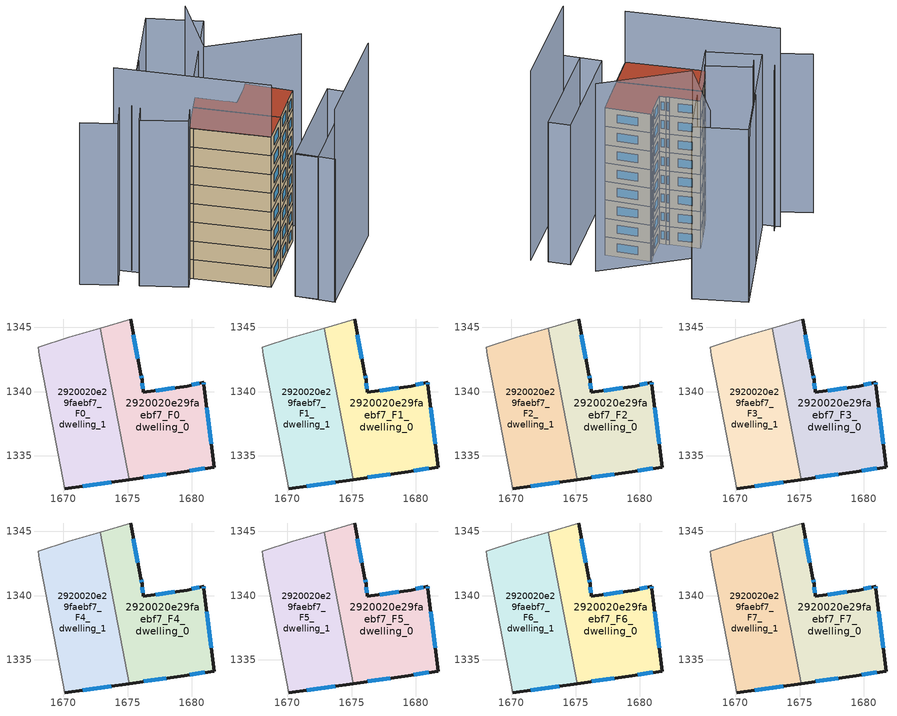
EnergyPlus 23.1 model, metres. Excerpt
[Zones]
2920020e29faebf7_F0_dwelling_0
 floor ground (EU_floor_Construction): 1680.93,1340.73 1680.93,1340.53 1681.73,1334.13 1679.13,1333.73 1675.13,1333.15 1672.87,1344.95 1675.23,1345.64 1676.03,1341.33 1676.13,1340.93 1676.23,1339.93 1679.63,1340.43 z0
 wall outside (EU_wall_Construction): 1675.13,1333.15 1679.13,1333.73 1681.73,1334.13 1680.93,1340.53 1680.93,1340.73 1679.63,1340.43 1676.23,1339.93 1676.13,1340.93 1676.03,1341.33 1675.23,1345.64 z0:3
 wall adiabatic (EU_wall_Construction): 1675.23,1345.64 1672.87,1344.95 z0:3
 wall to 2920020e29faebf7_F0_dwelling_1 (EU_wall_Construction): 1672.87,1344.95 1675.13,1333.15 z0:3
 window (EU_Window_Construction): 1676.2,1340.21 1676.16,1340.65 / 1678.68,1340.29 1677.18,1340.07 / 1680.57,1340.65 1680,1340.52 / 1680.93,1340.59 1680.93,1340.68 / 1681.51,1335.92 1681.15,1338.74 / 1679.86,1333.84 1681,1334.02 / 1676.25,1333.31 1678.01,1333.57 / 1675.8,1342.54 1675.45,1344.43 / 1676.1,1341.05 1676.06,1341.22 z0.84:2.16
2920020e29faebf7_F0_dwelling_1
 floor ground (EU_floor_Construction): 1672.87,1344.95 1675.13,1333.15 1670.12,1332.43 1668.12,1342.84 1668.02,1343.44 1670.43,1344.24 z0
 wall outside (EU_wall_Construction): 1670.12,1332.43 1675.13,1333.15 z0:3
 wall adiabatic (EU_wall_Construction): 1672.87,1344.95 1670.43,1344.24 1668.02,1343.44 1668.12,1342.84 1670.12,1332.43 z0:3
 window (EU_Window_Construction): 1671.53,1332.63 1673.73,1332.95 z0.84:2.16
2920020e29faebf7_F1_dwelling_0
 floor to 2920020e29faebf7_F0_dwelling_0 (EU_floor_Construction): 1680.93,1340.73 1680.93,1340.53 1681.73,1334.13 1679.13,1333.73 1675.13,1333.15 1672.87,1344.95 1675.23,1345.64 1676.03,1341.33 1676.13,1340.93 1676.23,1339.93 1679.63,1340.43 z3
 wall outside (EU_wall_Construction): 1675.13,1333.15 1679.13,1333.73 1681.73,1334.13 1680.93,1340.53 1680.93,1340.73 1679.63,1340.43 1676.23,1339.93 1676.13,1340.93 1676.03,1341.33 1675.23,1345.64 z3:6
 wall adiabatic (EU_wall_Construction): 1675.23,1345.64 1672.87,1344.95 z3:6
 wall to 2920020e29faebf7_F1_dwelling_1 (EU_wall_Construction): 1672.87,1344.95 1675.13,1333.15 z3:6
 window (EU_Window_Construction): 1676.2,1340.21 1676.16,1340.65 / 1678.68,1340.29 1677.18,1340.07 / 1680.57,1340.65 1680,1340.52 / 1680.93,1340.59 1680.93,1340.68 / 1681.51,1335.92 1681.15,1338.74 / 1679.86,1333.84 1681,1334.02 / 1676.25,1333.31 1678.01,1333.57 / 1675.8,1342.54 1675.45,1344.43 / 1676.1,1341.05 1676.06,1341.22 z3.84:5.16
2920020e29faebf7_F1_dwelling_1
 floor to 2920020e29faebf7_F0_dwelling_1 (EU_floor_Construction): 1672.87,1344.95 1675.13,1333.15 1670.12,1332.43 1668.12,1342.84 1668.02,1343.44 1670.42,1344.24 z3
 wall outside (EU_wall_Construction): 1670.12,1332.43 1675.13,1333.15 z3:6
 wall adiabatic (EU_wall_Construction): 1672.87,1344.95 1670.43,1344.24 1668.02,1343.44 1668.12,1342.84 1670.12,1332.43 z3:6
 window (EU_Window_Construction): 1671.53,1332.63 1673.73,1332.95 z3.84:5.16
2920020e29faebf7_F2_dwelling_0
 floor to 2920020e29faebf7_F1_dwelling_0 (EU_floor_Construction): 1680.93,1340.73 1680.93,1340.53 1681.73,1334.13 1679.13,1333.73 1675.13,1333.15 1672.87,1344.95 1675.23,1345.64 1676.03,1341.33 1676.13,1340.93 1676.23,1339.93 1679.63,1340.43 z6
 wall outside (EU_wall_Construction): 1675.13,1333.15 1679.13,1333.73 1681.73,1334.13 1680.93,1340.53 1680.93,1340.73 1679.63,1340.43 1676.23,1339.93 1676.13,1340.93 1676.03,1341.33 1675.23,1345.64 z6:9
 wall adiabatic (EU_wall_Construction): 1675.23,1345.64 1672.87,1344.95 z6:9
 wall to 2920020e29faebf7_F2_dwelling_1 (EU_wall_Construction): 1672.87,1344.95 1675.13,1333.15 z6:9
 window (EU_Window_Construction): 1676.2,1340.21 1676.16,1340.65 / 1678.68,1340.29 1677.18,1340.07 / 1680.57,1340.65 1680,1340.52 / 1680.93,1340.59 1680.93,1340.68 / 1681.51,1335.92 1681.15,1338.74 / 1679.86,1333.84 1681,1334.02 / 1676.25,1333.31 1678.01,1333.57 / 1675.8,1342.54 1675.45,1344.43 / 1676.1,1341.05 1676.06,1341.22 z6.84:8.16
2920020e29faebf7_F2_dwelling_1
 floor to 2920020e29faebf7_F1_dwelling_1 (EU_floor_Construction): 1672.87,1344.95 1675.13,1333.15 1670.12,1332.43 1668.12,1342.84 1668.02,1343.44 1670.42,1344.24 z6
 wall outside (EU_wall_Construction): 1670.12,1332.43 1675.13,1333.15 z6:9
 wall adiabatic (EU_wall_Construction): 1672.87,1344.95 1670.43,1344.24 1668.02,1343.44 1668.12,1342.84 1670.12,1332.43 z6:9
 window (EU_Window_Construction): 1671.53,1332.63 1673.73,1332.95 z6.84:8.16
2920020e29faebf7_F3_dwelling_0
 floor to 2920020e29faebf7_F2_dwelling_0 (EU_floor_Construction): 1680.93,1340.73 1680.93,1340.53 1681.73,1334.13 1679.13,1333.73 1675.13,1333.15 1672.87,1344.95 1675.23,1345.64 1676.03,1341.33 1676.13,1340.93 1676.23,1339.93 1679.63,1340.43 z9
 wall outside (EU_wall_Construction): 1675.13,1333.15 1679.13,1333.73 1681.73,1334.13 1680.93,1340.53 1680.93,1340.73 1679.63,1340.43 1676.23,1339.93 1676.13,1340.93 1676.03,1341.33 1675.23,1345.64 z9:12
 wall adiabatic (EU_wall_Construction): 1675.23,1345.64 1672.87,1344.95 z9:12
 wall to 2920020e29faebf7_F3_dwelling_1 (EU_wall_Construction): 1672.87,1344.95 1675.13,1333.15 z9:12
 window (EU_Window_Construction): 1676.2,1340.21 1676.16,1340.65 / 1678.68,1340.29 1677.18,1340.07 / 1680.57,1340.65 1680,1340.52 / 1680.93,1340.59 1680.93,1340.68 / 1681.51,1335.92 1681.15,1338.74 / 1679.86,1333.84 1681,1334.02 / 1676.25,1333.31 1678.01,1333.57 / 1675.8,1342.54 1675.45,1344.43 / 1676.1,1341.05 1676.06,1341.22 z9.84:11.16
2920020e29faebf7_F3_dwelling_1
 floor to 2920020e29faebf7_F2_dwelling_1 (EU_floor_Construction): 1672.87,1344.95 1675.13,1333.15 1670.12,1332.43 1668.12,1342.84 1668.02,1343.44 1670.42,1344.24 z9
 wall outside (EU_wall_Construction): 1670.12,1332.43 1675.13,1333.15 z9:12
 wall adiabatic (EU_wall_Construction): 1672.87,1344.95 1670.43,1344.24 1668.02,1343.44 1668.12,1342.84 1670.12,1332.43 z9:12
 window (EU_Window_Construction): 1671.53,1332.63 1673.73,1332.95 z9.84:11.16
2920020e29faebf7_F4_dwelling_0
 floor to 2920020e29faebf7_F3_dwelling_0 (EU_floor_Construction): 1680.93,1340.73 1680.93,1340.53 1681.73,1334.13 1679.13,1333.73 1675.13,1333.15 1672.87,1344.95 1675.23,1345.64 1676.03,1341.33 1676.13,1340.93 1676.23,1339.93 1679.63,1340.43 z12
 wall outside (EU_wall_Construction): 1675.13,1333.15 1679.13,1333.73 1681.73,1334.13 1680.93,1340.53 1680.93,1340.73 1679.63,1340.43 1676.23,1339.93 1676.13,1340.93 1676.03,1341.33 1675.23,1345.64 z12:15
 wall adiabatic (EU_wall_Construction): 1675.23,1345.64 1672.87,1344.95 z12:15
 wall to 2920020e29faebf7_F4_dwelling_1 (EU_wall_Construction): 1672.87,1344.95 1675.13,1333.15 z12:15
 window (EU_Window_Construction): 1676.2,1340.21 1676.16,1340.65 / 1678.68,1340.29 1677.18,1340.07 / 1680.57,1340.65 1680,1340.52 / 1680.93,1340.59 1680.93,1340.68 / 1681.51,1335.92 1681.15,1338.74 / 1679.86,1333.84 1681,1334.02 / 1676.25,1333.31 1678.01,1333.57 / 1675.8,1342.54 1675.45,1344.43 / 1676.1,1341.05 1676.06,1341.22 z12.84:14.16
2920020e29faebf7_F4_dwelling_1
 floor to 2920020e29faebf7_F3_dwelling_1 (EU_floor_Construction): 1672.87,1344.95 1675.13,1333.15 1670.12,1332.43 1668.12,1342.84 1668.02,1343.44 1670.42,1344.24 z12
 wall outside (EU_wall_Construction): 1670.12,1332.43 1675.13,1333.15 z12:15
 wall adiabatic (EU_wall_Construction): 1672.87,1344.95 1670.43,1344.24 1668.02,1343.44 1668.12,1342.84 1670.12,1332.43 z12:15
 window (EU_Window_Construction): 1671.53,1332.63 1673.73,1332.95 z12.84:14.16
2920020e29faebf7_F5_dwelling_0
 floor to 2920020e29faebf7_F4_dwelling_0 (EU_floor_Construction): 1680.93,1340.73 1680.93,1340.53 1681.73,1334.13 1679.13,1333.73 1675.13,1333.15 1672.87,1344.95 1675.23,1345.64 1676.03,1341.33 1676.13,1340.93 1676.23,1339.93 1679.63,1340.43 z15
 wall outside (EU_wall_Construction): 1675.13,1333.15 1679.13,1333.73 1681.73,1334.13 1680.93,1340.53 1680.93,1340.73 1679.63,1340.43 1676.23,1339.93 1676.13,1340.93 1676.03,1341.33 1675.23,1345.64 z15:18
 wall adiabatic (EU_wall_Construction): 1675.23,1345.64 1672.87,1344.95 z15:18
 wall to 2920020e29faebf7_F5_dwelling_1 (EU_wall_Construction): 1672.87,1344.95 1675.13,1333.15 z15:18
 window (EU_Window_Construction): 1676.2,1340.21 1676.16,1340.65 / 1678.68,1340.29 1677.18,1340.07 / 1680.57,1340.65 1680,1340.52 / 1680.93,1340.59 1680.93,1340.68 / 1681.51,1335.92 1681.15,1338.74 / 1679.86,1333.84 1681,1334.02 / 1676.25,1333.31 1678.01,1333.57 / 1675.8,1342.54 1675.45,1344.43 / 1676.1,1341.05 1676.06,1341.22 z15.84:17.16
2920020e29faebf7_F5_dwelling_1
 floor to 2920020e29faebf7_F4_dwelling_1 (EU_floor_Construction): 1672.87,1344.95 1675.13,1333.15 1670.12,1332.43 1668.12,1342.84 1668.02,1343.44 1670.42,1344.24 z15
 wall outside (EU_wall_Construction): 1670.12,1332.43 1675.13,1333.15 z15:18
 wall adiabatic (EU_wall_Construction): 1672.87,1344.95 1670.43,1344.24 1668.02,1343.44 1668.12,1342.84 1670.12,1332.43 z15:18
 window (EU_Window_Construction): 1671.53,1332.63 1673.73,1332.95 z15.84:17.16
2920020e29faebf7_F6_dwelling_0
 floor to 2920020e29faebf7_F5_dwelling_0 (EU_floor_Construction): 1680.93,1340.73 1680.93,1340.53 1681.73,1334.13 1679.13,1333.73 1675.13,1333.15 1672.87,1344.95 1675.23,1345.64 1676.03,1341.33 1676.13,1340.93 1676.23,1339.93 1679.63,1340.43 z18
 wall outside (EU_wall_Construction): 1675.13,1333.15 1679.13,1333.73 1681.73,1334.13 1680.93,1340.53 1680.93,1340.73 1679.63,1340.43 1676.23,1339.93 1676.13,1340.93 1676.03,1341.33 1675.23,1345.64 z18:21
 wall adiabatic (EU_wall_Construction): 1675.23,1345.64 1672.87,1344.95 z18:21
 wall to 2920020e29faebf7_F6_dwelling_1 (EU_wall_Construction): 1672.87,1344.95 1675.13,1333.15 z18:21
 window (EU_Window_Construction): 1676.2,1340.21 1676.16,1340.65 / 1678.68,1340.29 1677.18,1340.07 / 1680.57,1340.65 1680,1340.52 / 1680.93,1340.59 1680.93,1340.68 / 1681.51,1335.92 1681.15,1338.74 / 1679.86,1333.84 1681,1334.02 / 1676.25,1333.31 1678.01,1333.57 / 1675.8,1342.54 1675.45,1344.43 / 1676.1,1341.05 1676.06,1341.22 z18.84:20.16
2920020e29faebf7_F6_dwelling_1
 floor to 2920020e29faebf7_F5_dwelling_1 (EU_floor_Construction): 1672.87,1344.95 1675.13,1333.15 1670.12,1332.43 1668.12,1342.84 1668.02,1343.44 1670.42,1344.24 z18
 wall outside (EU_wall_Construction): 1670.12,1332.43 1675.13,1333.15 z18:21
 wall adiabatic (EU_wall_Construction): 1672.87,1344.95 1670.43,1344.24 1668.02,1343.44 1668.12,1342.84 1670.12,1332.43 z18:21
 window (EU_Window_Construction): 1671.53,1332.63 1673.73,1332.95 z18.84:20.16
2920020e29faebf7_F7_dwelling_0
 floor to 2920020e29faebf7_F6_dwelling_0 (EU_floor_Construction): 1680.93,1340.73 1680.93,1340.53 1681.73,1334.13 1679.13,1333.73 1675.13,1333.15 1672.87,1344.95 1675.23,1345.64 1676.03,1341.33 1676.13,1340.93 1676.23,1339.93 1679.63,1340.43 z21
 wall outside (EU_wall_Construction): 1675.13,1333.15 1679.13,1333.73 1681.73,1334.13 1680.93,1340.53 1680.93,1340.73 1679.63,1340.43 1676.23,1339.93 1676.13,1340.93 1676.03,1341.33 1675.23,1345.64 z21:24
 wall adiabatic (EU_wall_Construction): 1675.23,1345.64 1672.87,1344.95 z21:24
 wall to 2920020e29faebf7_F7_dwelling_1 (EU_wall_Construction): 1672.87,1344.95 1675.13,1333.15 z21:24
 window (EU_Window_Construction): 1676.2,1340.21 1676.16,1340.65 / 1678.68,1340.29 1677.18,1340.07 / 1680.57,1340.65 1680,1340.52 / 1680.93,1340.59 1680.93,1340.68 / 1681.51,1335.92 1681.15,1338.74 / 1679.86,1333.84 1681,1334.02 / 1676.25,1333.31 1678.01,1333.57 / 1675.8,1342.54 1675.45,1344.43 / 1676.1,1341.05 1676.06,1341.22 z21.84:23.16
 roof outside (EU_roof_Construction): 1681.73,1334.13 1680.93,1340.53 1680.93,1340.73 1679.63,1340.43 1676.23,1339.93 1676.13,1340.93 1676.03,1341.33 1675.23,1345.64 1672.87,1344.95 1675.13,1333.15 1679.13,1333.73 z24
2920020e29faebf7_F7_dwelling_1
 floor to 2920020e29faebf7_F6_dwelling_1 (EU_floor_Construction): 1672.87,1344.95 1675.13,1333.15 1670.12,1332.43 1668.12,1342.84 1668.02,1343.44 1670.42,1344.24 z21
 wall outside (EU_wall_Construction): 1670.12,1332.43 1675.13,1333.15 z21:24
 wall adiabatic (EU_wall_Construction): 1672.87,1344.95 1670.43,1344.24 1668.02,1343.44 1668.12,1342.84 1670.12,1332.43 z21:24
 window (EU_Window_Construction): 1671.53,1332.63 1673.73,1332.95 z21.84:23.16
 roof outside (EU_roof_Construction): 1675.13,1333.15 1672.87,1344.95 1670.43,1344.24 1668.02,1343.44 1668.12,1342.84 1670.12,1332.43 z24
shading: 1670.02,1323.22 1686.7,1325.24 z0:30.8; 1669.34,1328.63 1670.01,1323.14 z0:22.8; 1669.72,1325.52 1669.32,1328.63 / 1669.32,1328.63 1685.74,1330.74 / 1685.74,1330.74 1686.14,1327.64 / 1686.14,1327.64 1669.72,1325.52 z0:22.7; 1666.09,1353.6 1670.12,1332.43 z0:32.3; 1668.22,1350.52 1670.42,1344.24 / 1670.42,1344.24 1665.92,1342.66 / 1665.92,1342.66 1663.72,1348.94 / 1663.72,1348.94 1668.22,1350.52 z0:26.5; 1667.02,1351.34 1685.12,1356.76 / 1685.12,1356.76 1687.36,1349.27 / 1687.36,1349.27 1669.27,1343.85 / 1669.27,1343.85 1667.02,1351.34 z0:28; 1667.33,1353.24 1662.82,1351.65 / 1662.82,1351.65 1661.12,1356.46 z0:25.8; 1683.74,1356.34 1666.91,1351.31 z0:27.2; 1685.87,1334.53 1677.92,1345.45 / 1677.92,1345.45 1686.28,1351.55 z0:30.5
[Building]
EU S2 Campaign: North Axis=0; Terrain=City; Solar Distribution=FullExterior
[Site:Location]
Lyon-Bron: Latitude=45.75; Longitude=5; Time Zone=1; Elevation=198
[SizingPeriod:WeatherFileDays]
AnnualSizingPeriod: Begin Month=1; Begin Day of Month=1; End Month=12; End Day of Month=31; Day of Week for Start Day=Monday; Use Weather File Daylight Saving Period=No; Use Weather File Rain and Snow Indicators=No
[MATERIAL]
EU_InternalMass_Material: Roughness=MediumRough; Thickness=0.1; Conductivity=1; Density=1800; Specific Heat=900; Thermal Absorptance=0.9; Solar Absorptance=0.7; Visible Absorptance=0.7
[MATERIAL:NOMASS] Roughness=MediumRough; Thermal Absorptance=0.9; Solar Absorptance=0.7; Visible Absorptance=0.7
Name | Thermal Resistance
EU_wall_NoMass | 0.776494
EU_roof_NoMass | 0.486893
EU_floor_NoMass | 0.421597
[WINDOWMATERIAL:SIMPLEGLAZINGSYSTEM]
EU_Window_SimpleGlazing: UFactor=4.24961; Solar Heat Gain Coefficient=0.83; Visible Transmittance=0.83
[CONSTRUCTION]
EU_wall_Construction: EU_wall_NoMass
EU_roof_Construction: EU_roof_NoMass
EU_floor_Construction: EU_floor_NoMass
EU_Window_Construction: EU_Window_SimpleGlazing
EU_InternalMass_Construction: EU_InternalMass_Material
[ZONE] Type=1; Multiplier=1; Ceiling Height=autocalculate; Floor Area=autocalculate; Part of Total Floor Area=Yes
Name | Volume
2920020e29faebf7_F0_dwelling_0 | 176.522
2920020e29faebf7_F1_dwelling_0; 2920020e29faebf7_F2_dwelling_0; 2920020e29faebf7_F3_dwelling_0; 2920020e29faebf7_F4_dwelling_0; 2920020e29faebf7_F5_dwelling_0; 2920020e29faebf7_F6_dwelling_0; 2920020e29faebf7_F7_dwelling_0 | 176.521
2920020e29faebf7_F0_dwelling_1; 2920020e29faebf7_F1_dwelling_1; 2920020e29faebf7_F2_dwelling_1; 2920020e29faebf7_F3_dwelling_1; 2920020e29faebf7_F4_dwelling_1; 2920020e29faebf7_F5_dwelling_1; 2920020e29faebf7_F6_dwelling_1; 2920020e29faebf7_F7_dwelling_1 | 176.509
[INTERNALMASS] Construction=EU_InternalMass_Construction
Name | Zone or ZoneList | Surface Area
2920020e29faebf7_F0_dwelling_0_EU_InternalMass | 2920020e29faebf7_F0_dwelling_0 | 58.841
2920020e29faebf7_F0_dwelling_1_EU_InternalMass | 2920020e29faebf7_F0_dwelling_1 | 58.8366
2920020e29faebf7_F1_dwelling_0_EU_InternalMass | 2920020e29faebf7_F1_dwelling_0 | 58.841
2920020e29faebf7_F1_dwelling_1_EU_InternalMass | 2920020e29faebf7_F1_dwelling_1 | 58.8366
2920020e29faebf7_F2_dwelling_0_EU_InternalMass | 2920020e29faebf7_F2_dwelling_0 | 58.841
2920020e29faebf7_F2_dwelling_1_EU_InternalMass | 2920020e29faebf7_F2_dwelling_1 | 58.8366
2920020e29faebf7_F3_dwelling_0_EU_InternalMass | 2920020e29faebf7_F3_dwelling_0 | 58.841
2920020e29faebf7_F3_dwelling_1_EU_InternalMass | 2920020e29faebf7_F3_dwelling_1 | 58.8366
2920020e29faebf7_F4_dwelling_0_EU_InternalMass | 2920020e29faebf7_F4_dwelling_0 | 58.841
2920020e29faebf7_F4_dwelling_1_EU_InternalMass | 2920020e29faebf7_F4_dwelling_1 | 58.8366
2920020e29faebf7_F5_dwelling_0_EU_InternalMass | 2920020e29faebf7_F5_dwelling_0 | 58.841
2920020e29faebf7_F5_dwelling_1_EU_InternalMass | 2920020e29faebf7_F5_dwelling_1 | 58.8366
2920020e29faebf7_F6_dwelling_0_EU_InternalMass | 2920020e29faebf7_F6_dwelling_0 | 58.841
2920020e29faebf7_F6_dwelling_1_EU_InternalMass | 2920020e29faebf7_F6_dwelling_1 | 58.8366
2920020e29faebf7_F7_dwelling_0_EU_InternalMass | 2920020e29faebf7_F7_dwelling_0 | 58.841
2920020e29faebf7_F7_dwelling_1_EU_InternalMass | 2920020e29faebf7_F7_dwelling_1 | 58.8366
[OTHEREQUIPMENT] Fuel Type=Electricity; Design Level Calculation Method=Watts/Area; Power per Zone Floor Area=1; Fraction Latent=0; Fraction Radiant=0; Fraction Lost=0; Carbon Dioxide Generation Rate=0; EndUse Subcategory=EU_Step8_InternalGains
Name | Zone or ZoneList or Space or SpaceList | Schedule
EU_Step8_InternalGain_2920020e29faebf7_F0_dwelling_0_f000 | 2920020e29faebf7_F0_dwelling_0 | EU_Step8_GainSchedule_2920020e29faebf7_F0_dwelling_0_f000
EU_Step8_InternalGain_2920020e29faebf7_F0_dwelling_1_f000 | 2920020e29faebf7_F0_dwelling_1 | EU_Step8_GainSchedule_2920020e29faebf7_F0_dwelling_1_f000
EU_Step8_InternalGain_2920020e29faebf7_F1_dwelling_0_f000 | 2920020e29faebf7_F1_dwelling_0 | EU_Step8_GainSchedule_2920020e29faebf7_F1_dwelling_0_f000
EU_Step8_InternalGain_2920020e29faebf7_F1_dwelling_1_f000 | 2920020e29faebf7_F1_dwelling_1 | EU_Step8_GainSchedule_2920020e29faebf7_F1_dwelling_1_f000
EU_Step8_InternalGain_2920020e29faebf7_F2_dwelling_0_f000 | 2920020e29faebf7_F2_dwelling_0 | EU_Step8_GainSchedule_2920020e29faebf7_F2_dwelling_0_f000
EU_Step8_InternalGain_2920020e29faebf7_F2_dwelling_1_f000 | 2920020e29faebf7_F2_dwelling_1 | EU_Step8_GainSchedule_2920020e29faebf7_F2_dwelling_1_f000
EU_Step8_InternalGain_2920020e29faebf7_F3_dwelling_0_f000 | 2920020e29faebf7_F3_dwelling_0 | EU_Step8_GainSchedule_2920020e29faebf7_F3_dwelling_0_f000
EU_Step8_InternalGain_2920020e29faebf7_F3_dwelling_1_f000 | 2920020e29faebf7_F3_dwelling_1 | EU_Step8_GainSchedule_2920020e29faebf7_F3_dwelling_1_f000
EU_Step8_InternalGain_2920020e29faebf7_F4_dwelling_0_f000 | 2920020e29faebf7_F4_dwelling_0 | EU_Step8_GainSchedule_2920020e29faebf7_F4_dwelling_0_f000
EU_Step8_InternalGain_2920020e29faebf7_F4_dwelling_1_f000 | 2920020e29faebf7_F4_dwelling_1 | EU_Step8_GainSchedule_2920020e29faebf7_F4_dwelling_1_f000
EU_Step8_InternalGain_2920020e29faebf7_F5_dwelling_0_f000 | 2920020e29faebf7_F5_dwelling_0 | EU_Step8_GainSchedule_2920020e29faebf7_F5_dwelling_0_f000
EU_Step8_InternalGain_2920020e29faebf7_F5_dwelling_1_f000 | 2920020e29faebf7_F5_dwelling_1 | EU_Step8_GainSchedule_2920020e29faebf7_F5_dwelling_1_f000
EU_Step8_InternalGain_2920020e29faebf7_F6_dwelling_0_f000 | 2920020e29faebf7_F6_dwelling_0 | EU_Step8_GainSchedule_2920020e29faebf7_F6_dwelling_0_f000
EU_Step8_InternalGain_2920020e29faebf7_F6_dwelling_1_f000 | 2920020e29faebf7_F6_dwelling_1 | EU_Step8_GainSchedule_2920020e29faebf7_F6_dwelling_1_f000
EU_Step8_InternalGain_2920020e29faebf7_F7_dwelling_0_f000 | 2920020e29faebf7_F7_dwelling_0 | EU_Step8_GainSchedule_2920020e29faebf7_F7_dwelling_0_f000
EU_Step8_InternalGain_2920020e29faebf7_F7_dwelling_1_f000 | 2920020e29faebf7_F7_dwelling_1 | EU_Step8_GainSchedule_2920020e29faebf7_F7_dwelling_1_f000
[ZONEVENTILATION:DESIGNFLOWRATE] Schedule=EU_AlwaysOn; Design Flow Rate Calculation Method=AirChanges/Hour; Air Changes per Hour=0.693814; Ventilation Type=Natural; Fan Pressure Rise=0; Fan Total Efficiency=1; Constant Term Coefficient=1; Temperature Term Coefficient=0; Velocity Term Coefficient=0; Velocity Squared Term Coefficient=0; Minimum Indoor Temperature=-100; Maximum Indoor Temperature=100; Delta Temperature=-100; Minimum Outdoor Temperature=-100; Maximum Outdoor Temperature=100; Maximum Wind Speed=40
Name | Zone or ZoneList or Space or SpaceList
EU_ConstantAir_2920020e29faebf7_F0_dwelling_0 | 2920020e29faebf7_F0_dwelling_0
EU_ConstantAir_2920020e29faebf7_F0_dwelling_1 | 2920020e29faebf7_F0_dwelling_1
EU_ConstantAir_2920020e29faebf7_F1_dwelling_0 | 2920020e29faebf7_F1_dwelling_0
EU_ConstantAir_2920020e29faebf7_F1_dwelling_1 | 2920020e29faebf7_F1_dwelling_1
EU_ConstantAir_2920020e29faebf7_F2_dwelling_0 | 2920020e29faebf7_F2_dwelling_0
EU_ConstantAir_2920020e29faebf7_F2_dwelling_1 | 2920020e29faebf7_F2_dwelling_1
EU_ConstantAir_2920020e29faebf7_F3_dwelling_0 | 2920020e29faebf7_F3_dwelling_0
EU_ConstantAir_2920020e29faebf7_F3_dwelling_1 | 2920020e29faebf7_F3_dwelling_1
EU_ConstantAir_2920020e29faebf7_F4_dwelling_0 | 2920020e29faebf7_F4_dwelling_0
EU_ConstantAir_2920020e29faebf7_F4_dwelling_1 | 2920020e29faebf7_F4_dwelling_1
EU_ConstantAir_2920020e29faebf7_F5_dwelling_0 | 2920020e29faebf7_F5_dwelling_0
EU_ConstantAir_2920020e29faebf7_F5_dwelling_1 | 2920020e29faebf7_F5_dwelling_1
EU_ConstantAir_2920020e29faebf7_F6_dwelling_0 | 2920020e29faebf7_F6_dwelling_0
EU_ConstantAir_2920020e29faebf7_F6_dwelling_1 | 2920020e29faebf7_F6_dwelling_1
EU_ConstantAir_2920020e29faebf7_F7_dwelling_0 | 2920020e29faebf7_F7_dwelling_0
EU_ConstantAir_2920020e29faebf7_F7_dwelling_1 | 2920020e29faebf7_F7_dwelling_1
[HVACTEMPLATE:THERMOSTAT] Constant Heating Setpoint=20; Constant Cooling Setpoint=50
EU_HeatOnly_2920020e29faebf7_F0_dwelling_0; EU_HeatOnly_2920020e29faebf7_F0_dwelling_1; EU_HeatOnly_2920020e29faebf7_F1_dwelling_0; EU_HeatOnly_2920020e29faebf7_F1_dwelling_1; EU_HeatOnly_2920020e29faebf7_F2_dwelling_0; EU_HeatOnly_2920020e29faebf7_F2_dwelling_1; EU_HeatOnly_2920020e29faebf7_F3_dwelling_0; EU_HeatOnly_2920020e29faebf7_F3_dwelling_1; EU_HeatOnly_2920020e29faebf7_F4_dwelling_0; EU_HeatOnly_2920020e29faebf7_F4_dwelling_1; EU_HeatOnly_2920020e29faebf7_F5_dwelling_0; EU_HeatOnly_2920020e29faebf7_F5_dwelling_1; EU_HeatOnly_2920020e29faebf7_F6_dwelling_0; EU_HeatOnly_2920020e29faebf7_F6_dwelling_1; EU_HeatOnly_2920020e29faebf7_F7_dwelling_0; EU_HeatOnly_2920020e29faebf7_F7_dwelling_1
[HVACTEMPLATE:ZONE:IDEALLOADSAIRSYSTEM] System Availability Schedule=EU_AlwaysOn; Maximum Heating Supply Air Temperature=50; Minimum Cooling Supply Air Temperature=13; Maximum Heating Supply Air Humidity Ratio=0.0156; Minimum Cooling Supply Air Humidity Ratio=0.0077; Heating Limit=NoLimit; Cooling Limit=NoLimit; Heating Availability Schedule=EU_AlwaysOn; Cooling Availability Schedule=EU_CoolingOff; Dehumidification Control Type=ConstantSensibleHeatRatio; Cooling Sensible Heat Ratio=0.7; Dehumidification Setpoint=60; Humidification Control Type=None; Humidification Setpoint=30; Outdoor Air Method=None; Outdoor Air Flow Rate per Person=0.00944; Outdoor Air Flow Rate per Zone Floor Area=0; Outdoor Air Flow Rate per Zone=0; Demand Controlled Ventilation Type=None; Outdoor Air Economizer Type=NoEconomizer; Heat Recovery Type=None; Sensible Heat Recovery Effectiveness=0.7; Latent Heat Recovery Effectiveness=0.65
Name | Template Thermostat
2920020e29faebf7_F0_dwelling_0 | EU_HeatOnly_2920020e29faebf7_F0_dwelling_0
2920020e29faebf7_F0_dwelling_1 | EU_HeatOnly_2920020e29faebf7_F0_dwelling_1
2920020e29faebf7_F1_dwelling_0 | EU_HeatOnly_2920020e29faebf7_F1_dwelling_0
2920020e29faebf7_F1_dwelling_1 | EU_HeatOnly_2920020e29faebf7_F1_dwelling_1
2920020e29faebf7_F2_dwelling_0 | EU_HeatOnly_2920020e29faebf7_F2_dwelling_0
2920020e29faebf7_F2_dwelling_1 | EU_HeatOnly_2920020e29faebf7_F2_dwelling_1
2920020e29faebf7_F3_dwelling_0 | EU_HeatOnly_2920020e29faebf7_F3_dwelling_0
2920020e29faebf7_F3_dwelling_1 | EU_HeatOnly_2920020e29faebf7_F3_dwelling_1
2920020e29faebf7_F4_dwelling_0 | EU_HeatOnly_2920020e29faebf7_F4_dwelling_0
2920020e29faebf7_F4_dwelling_1 | EU_HeatOnly_2920020e29faebf7_F4_dwelling_1
2920020e29faebf7_F5_dwelling_0 | EU_HeatOnly_2920020e29faebf7_F5_dwelling_0
2920020e29faebf7_F5_dwelling_1 | EU_HeatOnly_2920020e29faebf7_F5_dwelling_1
2920020e29faebf7_F6_dwelling_0 | EU_HeatOnly_2920020e29faebf7_F6_dwelling_0
2920020e29faebf7_F6_dwelling_1 | EU_HeatOnly_2920020e29faebf7_F6_dwelling_1
2920020e29faebf7_F7_dwelling_0 | EU_HeatOnly_2920020e29faebf7_F7_dwelling_0
2920020e29faebf7_F7_dwelling_1 | EU_HeatOnly_2920020e29faebf7_F7_dwelling_1
[SIZING:ZONE] Zone Cooling Design Supply Air Temperature Input Method=SupplyAirTemperature; Zone Cooling Design Supply Air Temperature=13; Zone Heating Design Supply Air Temperature Input Method=SupplyAirTemperature; Zone Heating Design Supply Air Temperature=50; Zone Cooling Design Supply Air Humidity Ratio=0.008; Zone Heating Design Supply Air Humidity Ratio=0.008; Cooling Design Air Flow Method=DesignDay; Cooling Design Air Flow Rate=0; Cooling Minimum Air Flow per Zone Floor Area=0.000762; Cooling Minimum Air Flow=0; Cooling Minimum Air Flow Fraction=0.2; Heating Design Air Flow Method=DesignDay; Heating Design Air Flow Rate=0; Heating Maximum Air Flow per Zone Floor Area=0.002032; Heating Maximum Air Flow=0.141576; Heating Maximum Air Flow Fraction=0.3; Account for Dedicated Outdoor Air System=No; Dedicated Outdoor Air System Control Strategy=NeutralSupplyAir; Dedicated Outdoor Air Low Setpoint Temperature for Design=autosize; Dedicated Outdoor Air High Setpoint Temperature for Design=autosize; Zone Load Sizing Method=Sensible Load Only No Latent Load; Zone Latent Cooling Design Supply Air Humidity Ratio Input Method=HumidityRatioDifference; Zone Cooling Design Supply Air Humidity Ratio Difference=0.005; Zone Latent Heating Design Supply Air Humidity Ratio Input Method=HumidityRatioDifference; Zone Humidification Design Supply Air Humidity Ratio Difference=0.005
2920020e29faebf7_F0_dwelling_0; 2920020e29faebf7_F0_dwelling_1; 2920020e29faebf7_F1_dwelling_0; 2920020e29faebf7_F1_dwelling_1; 2920020e29faebf7_F2_dwelling_0; 2920020e29faebf7_F2_dwelling_1; 2920020e29faebf7_F3_dwelling_0; 2920020e29faebf7_F3_dwelling_1; 2920020e29faebf7_F4_dwelling_0; 2920020e29faebf7_F4_dwelling_1; 2920020e29faebf7_F5_dwelling_0; 2920020e29faebf7_F5_dwelling_1; 2920020e29faebf7_F6_dwelling_0; 2920020e29faebf7_F6_dwelling_1; 2920020e29faebf7_F7_dwelling_0; 2920020e29faebf7_F7_dwelling_1
[SCHEDULE:CONSTANT]
Name | Hourly Value
EU_AlwaysOn | 1
EU_CoolingOff | 0
[SCHEDULE:FILE] Column Number=1; Rows to Skip at Top=0; Number of Hours of Data=8760; Column Separator=Comma; Interpolate to Timestep=No; Minutes per Item=60; Adjust Schedule for Daylight Savings=Yes
Name | File
EU_Step8_GainSchedule_2920020e29faebf7_F0_dwelling_0_f000 | ../../schedules/2920020e29faebf7/2920020e29faebf7_F0_dwelling_0_f000_gain.csv
EU_Step8_GainSchedule_2920020e29faebf7_F0_dwelling_1_f000 | ../../schedules/2920020e29faebf7/2920020e29faebf7_F0_dwelling_1_f000_gain.csv
EU_Step8_GainSchedule_2920020e29faebf7_F1_dwelling_0_f000 | ../../schedules/2920020e29faebf7/2920020e29faebf7_F1_dwelling_0_f000_gain.csv
EU_Step8_GainSchedule_2920020e29faebf7_F1_dwelling_1_f000 | ../../schedules/2920020e29faebf7/2920020e29faebf7_F1_dwelling_1_f000_gain.csv
EU_Step8_GainSchedule_2920020e29faebf7_F2_dwelling_0_f000 | ../../schedules/2920020e29faebf7/2920020e29faebf7_F2_dwelling_0_f000_gain.csv
EU_Step8_GainSchedule_2920020e29faebf7_F2_dwelling_1_f000 | ../../schedules/2920020e29faebf7/2920020e29faebf7_F2_dwelling_1_f000_gain.csv
EU_Step8_GainSchedule_2920020e29faebf7_F3_dwelling_0_f000 | ../../schedules/2920020e29faebf7/2920020e29faebf7_F3_dwelling_0_f000_gain.csv
EU_Step8_GainSchedule_2920020e29faebf7_F3_dwelling_1_f000 | ../../schedules/2920020e29faebf7/2920020e29faebf7_F3_dwelling_1_f000_gain.csv
EU_Step8_GainSchedule_2920020e29faebf7_F4_dwelling_0_f000 | ../../schedules/2920020e29faebf7/2920020e29faebf7_F4_dwelling_0_f000_gain.csv
EU_Step8_GainSchedule_2920020e29faebf7_F4_dwelling_1_f000 | ../../schedules/2920020e29faebf7/2920020e29faebf7_F4_dwelling_1_f000_gain.csv
EU_Step8_GainSchedule_2920020e29faebf7_F5_dwelling_0_f000 | ../../schedules/2920020e29faebf7/2920020e29faebf7_F5_dwelling_0_f000_gain.csv
EU_Step8_GainSchedule_2920020e29faebf7_F5_dwelling_1_f000 | ../../schedules/2920020e29faebf7/2920020e29faebf7_F5_dwelling_1_f000_gain.csv
EU_Step8_GainSchedule_2920020e29faebf7_F6_dwelling_0_f000 | ../../schedules/2920020e29faebf7/2920020e29faebf7_F6_dwelling_0_f000_gain.csv
EU_Step8_GainSchedule_2920020e29faebf7_F6_dwelling_1_f000 | ../../schedules/2920020e29faebf7/2920020e29faebf7_F6_dwelling_1_f000_gain.csv
EU_Step8_GainSchedule_2920020e29faebf7_F7_dwelling_0_f000 | ../../schedules/2920020e29faebf7/2920020e29faebf7_F7_dwelling_0_f000_gain.csv
EU_Step8_GainSchedule_2920020e29faebf7_F7_dwelling_1_f000 | ../../schedules/2920020e29faebf7/2920020e29faebf7_F7_dwelling_1_f000_gain.csv
